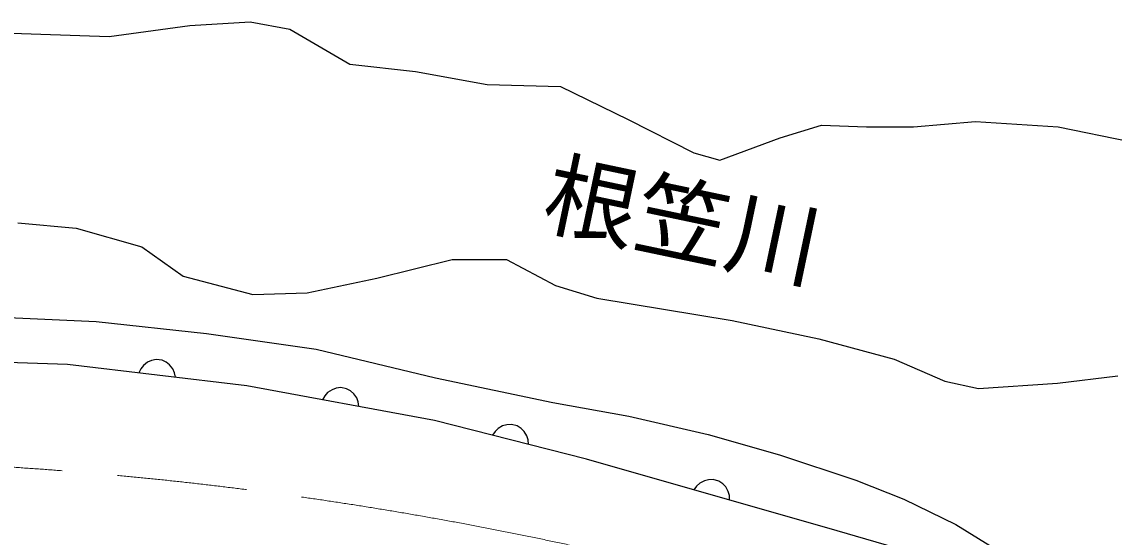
# Model space of a CAD drawing. Units: millimetres, scale not verified. Extents: x 40000 to 680000, y 20000 to 380000.
# Drawn here: x 402912 to 432379, y 300782 to 314698 of the extents above; entities that cross this region are included whole.
import ezdxf
from ezdxf.enums import TextEntityAlignment as Align

# ---------------------------------------------------------------- set-up
doc = ezdxf.new("R2010")
doc.units = ezdxf.units.MM
doc.header["$LTSCALE"] = 1000
doc.linetypes.add('CHAIN', pattern=[18.5, 12, -1.5, 3.5, -1.5])
for name, color, linetype, lineweight in [('S-BGD', 7, 'Continuous', 25), ('S-BMK', 2, 'CHAIN', 13), ('S-STR-HTXT', 7, 'Continuous', 13)]:
    doc.layers.add(name, color=color, linetype=linetype, lineweight=lineweight)
doc.styles.add('ＭＳ ゴシック', font='')
doc.styles.get('ＭＳ ゴシック').set_extended_font_data('MS Gothic')

msp = doc.modelspace()

# ---------------------------------------------------------------- linework, layer by layer
at = {"layer": 'S-BGD'}
for p, q in [((405267, 314300), (407448, 314598)), ((407448, 314598), (409071, 314698)), ((409071, 314698), (410137, 314499)), ((410137, 314499), (411760, 313553)), ((402375, 314399), (405267, 314300)), ((411760, 313553), (413536, 313354)), ((413536, 313354), (415463, 313006)), ((415463, 313006), (417442, 312956)), ((417442, 312956), (419268, 312060)), ((419268, 312060), (421044, 311164)), ((423365, 311562), (424481, 311911)), ((424481, 311911), (425698, 311861)), ((425698, 311861), (426966, 311861)), ((426966, 311861), (428640, 312010)), ((428640, 312010), (430873, 311861)), ((430873, 311861), (432800, 311463)), ((421741, 310965), (423365, 311562)), ((421044, 311164), (421741, 310965)), ((402800, 309273), (404373, 309124)), ((404373, 309124), (406149, 308626)), ((406149, 308626), (407265, 307829)), ((412490, 307780), (414519, 308277)), ((414519, 308277), (415990, 308277)), ((415990, 308277), (417309, 307581)), ((407265, 307829), (409142, 307332)), ((410613, 307382), (412490, 307780)), ((409142, 307332), (410613, 307382)), ((417309, 307581), (418425, 307232)), ((418425, 307232), (422078, 306635)), ((422078, 306635), (424411, 306137)), ((424411, 306137), (426441, 305590)), ((404140, 305447), (399296, 305604)), ((406534, 305578), (406410, 305553)), ((406693, 305559), (406534, 305578)), ((426441, 305590), (427810, 304992)), ((408985, 304872), (404140, 305447)), ((406121, 305331), (406067, 305218)), ((406192, 305421), (406121, 305331)), ((406304, 305506), (406192, 305421)), ((406410, 305553), (406304, 305506)), ((406807, 305506), (406693, 305559)), ((406899, 305436), (406807, 305506)), ((406986, 305327), (406899, 305436)), ((407034, 305222), (406986, 305327)), ((407059, 305101), (407034, 305222)), ((427810, 304992), (428723, 304793)), ((430854, 304943), (432478, 305142)), ((414043, 303932), (408985, 304872)), ((411279, 304765), (411162, 304687)), ((411388, 304805), (411279, 304765)), ((411514, 304822), (411388, 304805)), ((411671, 304792), (411514, 304822)), ((411781, 304732), (411671, 304792)), ((411868, 304656), (411781, 304732)), ((428723, 304793), (430854, 304943)), ((411085, 304602), (411023, 304493)), ((411162, 304687), (411085, 304602)), ((411948, 304541), (411868, 304656)), ((411988, 304434), (411948, 304541)), ((412005, 304311), (411988, 304434)), ((418143, 302887), (414043, 303932)), ((415995, 303820), (415883, 303787)), ((416121, 303828), (415995, 303820)), ((416276, 303789), (416121, 303828)), ((415678, 303637), (415609, 303533)), ((415761, 303717), (415678, 303637)), ((415883, 303787), (415761, 303717)), ((416382, 303721), (416276, 303789)), ((416464, 303640), (416382, 303721)), ((416535, 303520), (416464, 303640)), ((416568, 303410), (416535, 303520)), ((416577, 303286), (416568, 303410)), ((424904, 300955), (418143, 302887)), ((421438, 302334), (421325, 302305)), ((421564, 302339), (421438, 302334)), ((421717, 302295), (421564, 302339)), ((421115, 302160), (421043, 302058)), ((421201, 302238), (421115, 302160)), ((421325, 302305), (421201, 302238)), ((421821, 302224), (421717, 302295)), ((421901, 302140), (421821, 302224)), ((421969, 302018), (421901, 302140)), ((421998, 301908), (421969, 302018)), ((422003, 301784), (421998, 301908)), ((431797, 298957), (424904, 300955))]:
    msp.add_line(p, q, dxfattribs=at)
msp.add_lwpolyline([(400363, 306815), (404914, 306606), (407897, 306284), (410850, 305861), (414073, 305083), (417233, 304420), (419288, 304047), (421428, 303551), (423351, 303009), (425407, 302323), (426706, 301807), (428111, 301123), (430550, 299617)], dxfattribs=at)
at = {"layer": 'S-BMK'}
msp.add_ellipse((396103, 204797), major_axis=(99974, 0), ratio=0.981115, start_param=1.306565, end_param=1.782513, dxfattribs=at)

# ---------------------------------------------------------------- texts
at = {"layer": 'S-STR-HTXT', "style": 'ＭＳ ゴシック'}
msp.add_text('根笠川', height=1833, rotation=348.122, dxfattribs=at).set_placement((416770, 308676), align=Align.BOTTOM_LEFT)

doc.saveas('drawing.dxf')
